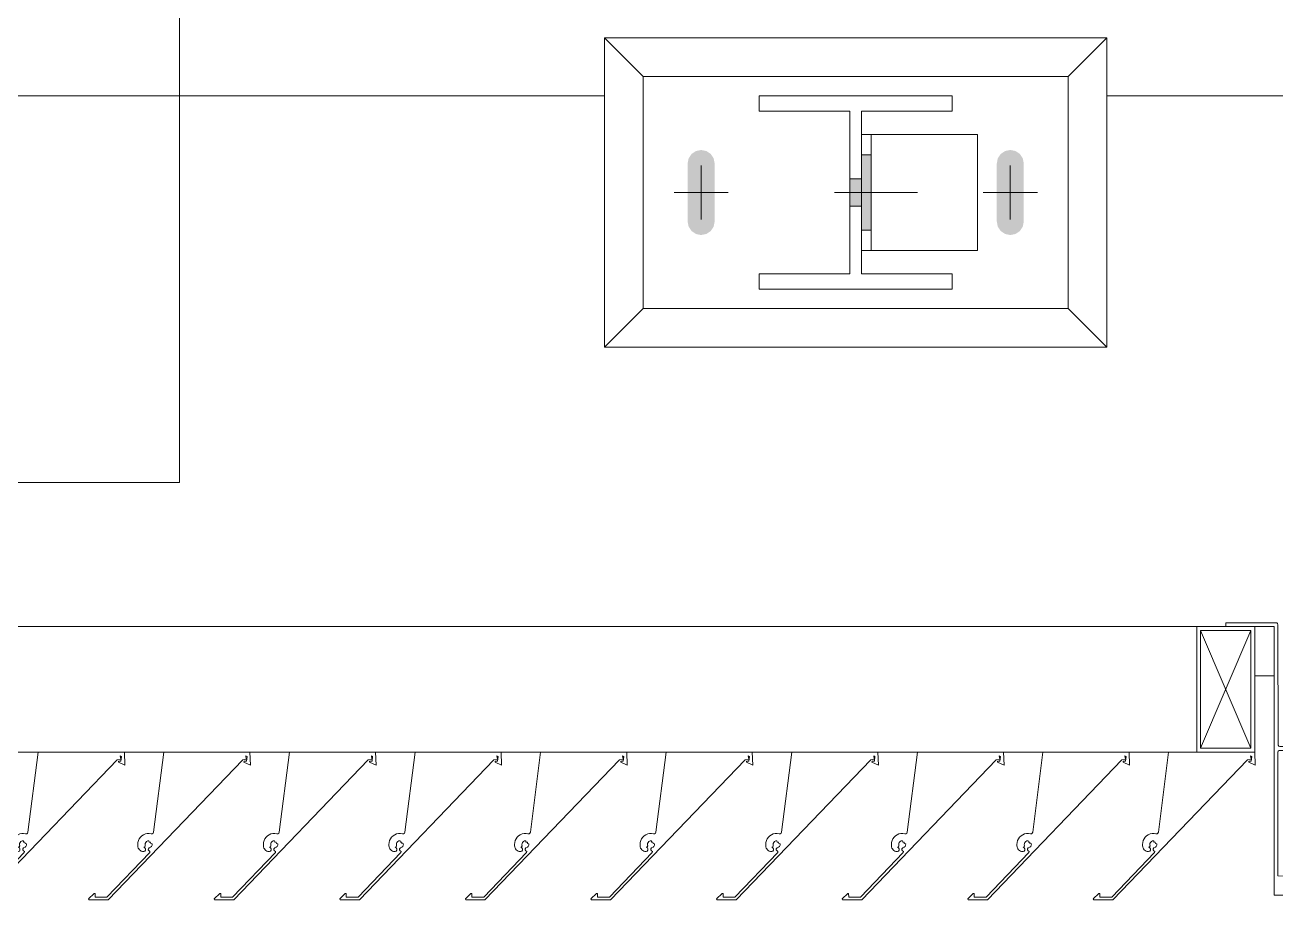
# Model space of a CAD drawing. Header units: millimetres. Extents: x -220592 to 404889, y -217665 to 38245.
# Drawn here: x 7569.94 to 7576.42, y -48110.8 to -48106.28 of the extents above; entities that cross this region are included whole.
import ezdxf

# ---------------------------------------------------------------- set-up
doc = ezdxf.new("R2010")
doc.units = ezdxf.units.MM
doc.linetypes.add('XKITLINE00', pattern=[0])
doc.layers.add('000 - 0_HIDE_OBJ_FRAMING_DEF_SUB_1', color=7, linetype='Continuous')
doc.layers.add('Part', color=7, linetype='Continuous', lineweight=0)

# ---------------------------------------------------------------- blocks, each defined once
blk = doc.blocks.new('*A13471')
at = {"layer": '000 - 0_HIDE_OBJ_FRAMING_DEF_SUB_1', "color": 7, "linetype": 'XKITLINE00', "lineweight": 0}
blk.add_line((-166.903352, 103.570892), (-166.903352, 122.690788), dxfattribs=at)
blk = doc.blocks.new('*A13473')
at = {"layer": '000 - 0_HIDE_OBJ_FRAMING_DEF_SUB_1', "color": 7, "linetype": 'XKITLINE00', "lineweight": 0}
blk.add_line((-166.903362, 103.570891), (-166.90336, 122.690788), dxfattribs=at)
blk = doc.blocks.new('*A13531')
at = {"layer": '000 - 0_HIDE_OBJ_FRAMING_DEF_SUB_1', "color": 7, "linetype": 'XKITLINE00', "lineweight": 0}
for p, q in [((-166.903349, 103.570891), (-164.703449, 103.570891)), ((-162.103449, 103.570891), (-142.373449, 103.570891)), ((-161.338519, 100.570891), (-161.238579, 100.570891))]:
    blk.add_line(p, q, dxfattribs=at)
blk = doc.blocks.new('*A13553')
at = {"layer": 'Part', "color": 7, "linetype": 'XKITLINE00', "lineweight": 0}
for p, q in [((-165.034201, 100.175799), (-165.087231, 99.761793)), ((-164.588531, 100.175791), (-165.034201, 100.175799)), ((-164.607322, 100.138896), (-164.610226, 100.155912)), ((-164.610226, 100.155912), (-164.603653, 100.153876)), ((-164.585909, 100.108106), (-164.588531, 100.175791)), ((-165.322111, 99.410877), (-164.625865, 100.135999)), ((-164.625865, 100.135999), (-164.607322, 100.138896)), ((-164.618984, 100.128764), (-164.619396, 100.123641)), ((-164.619396, 100.123641), (-164.585909, 100.108106)), ((-164.606793, 100.128893), (-164.618984, 100.128764)), ((-164.606793, 100.128893), (-164.603653, 100.153876)), ((-165.168205, 99.708016), (-165.16899, 99.697803)), ((-165.165582, 99.717917), (-165.168205, 99.708016)), ((-165.161209, 99.727179), (-165.165582, 99.717917)), ((-165.155231, 99.735496), (-165.161209, 99.727179)), ((-165.147844, 99.742592), (-165.155231, 99.735496)), ((-165.139294, 99.748232), (-165.147844, 99.742592)), ((-165.129864, 99.75223), (-165.139294, 99.748232)), ((-165.130851, 99.696314), (-165.130507, 99.702814)), ((-165.130507, 99.702814), (-165.127909, 99.708782)), ((-165.119865, 99.754453), (-165.129864, 99.75223)), ((-165.127909, 99.708782), (-165.123387, 99.713464)), ((-165.123387, 99.713464), (-165.117513, 99.716266)), ((-165.109629, 99.754828), (-165.119865, 99.754453)), ((-165.117513, 99.716266), (-165.111029, 99.716835)), ((-165.111029, 99.716835), (-165.109923, 99.709129)), ((-165.109923, 99.709129), (-165.102863, 99.710299)), ((-165.099495, 99.753342), (-165.109629, 99.754828)), ((-165.102863, 99.710299), (-165.101919, 99.703134)), ((-165.101919, 99.703134), (-165.094528, 99.700812)), ((-165.093972, 99.753581), (-165.099495, 99.753342)), ((-165.089421, 99.756718), (-165.093972, 99.753581)), ((-165.087231, 99.761793), (-165.089421, 99.756718)), ((-165.107075, 99.656928), (-165.328477, 99.425912)), ((-165.16899, 99.697803), (-165.168892, 99.691004)), ((-165.168892, 99.691004), (-165.168256, 99.685276)), ((-165.168256, 99.685276), (-165.166537, 99.679775)), ((-165.166537, 99.679775), (-165.163797, 99.674705)), ((-165.163797, 99.674705), (-165.160139, 99.670251)), ((-165.160139, 99.670251), (-165.155696, 99.66658)), ((-165.155696, 99.66658), (-165.150633, 99.663826)), ((-165.150633, 99.663826), (-165.145137, 99.662091)), ((-165.145137, 99.662091), (-165.137367, 99.661595)), ((-165.137367, 99.661595), (-165.131893, 99.664235)), ((-165.137334, 99.683555), (-165.132353, 99.685585)), ((-165.131862, 99.680613), (-165.137334, 99.683555)), ((-165.132353, 99.685585), (-165.129946, 99.690396)), ((-165.131893, 99.664235), (-165.128656, 99.669379)), ((-165.128644, 99.675456), (-165.131862, 99.680613)), ((-165.129946, 99.690396), (-165.130851, 99.696314)), ((-165.128656, 99.669379), (-165.128644, 99.675456)), ((-165.114258, 99.6761), (-165.114464, 99.670206)), ((-165.114464, 99.670206), (-165.11061, 99.665742)), ((-165.110101, 99.680283), (-165.114258, 99.6761)), ((-165.11061, 99.665742), (-165.105983, 99.662087)), ((-165.102527, 99.683397), (-165.110101, 99.680283)), ((-165.105983, 99.662087), (-165.107075, 99.656928)), ((-165.097741, 99.688064), (-165.102527, 99.683397)), ((-165.094951, 99.69414), (-165.097741, 99.688064)), ((-165.094528, 99.700812), (-165.094951, 99.69414)), ((-165.394842, 99.44476), (-165.42373, 99.416111)), ((-165.389921, 99.443675), (-165.394842, 99.44476)), ((-165.389824, 99.426255), (-165.389921, 99.443675)), ((-165.42373, 99.416111), (-165.421262, 99.41143)), ((-165.421262, 99.41143), (-165.322111, 99.410877)), ((-165.328477, 99.425912), (-165.389824, 99.426255))]:
    blk.add_line(p, q, dxfattribs=at)
blk = doc.blocks.new('*A13554')
at = {"layer": 'Part', "color": 7, "linetype": 'XKITLINE00', "lineweight": 0}
for p, q in [((-164.384201, 100.175799), (-164.437231, 99.761793)), ((-163.938531, 100.175791), (-164.384201, 100.175799)), ((-163.957322, 100.138896), (-163.960226, 100.155912)), ((-163.960226, 100.155912), (-163.953653, 100.153876)), ((-163.935909, 100.108106), (-163.938531, 100.175791)), ((-164.672111, 99.410877), (-163.975865, 100.135999)), ((-163.975865, 100.135999), (-163.957322, 100.138896)), ((-163.968984, 100.128764), (-163.969396, 100.123641)), ((-163.969396, 100.123641), (-163.935909, 100.108106)), ((-163.956793, 100.128893), (-163.968984, 100.128764)), ((-163.956793, 100.128893), (-163.953653, 100.153876)), ((-164.518205, 99.708016), (-164.51899, 99.697803)), ((-164.515582, 99.717917), (-164.518205, 99.708016)), ((-164.511209, 99.727179), (-164.515582, 99.717917)), ((-164.505231, 99.735496), (-164.511209, 99.727179)), ((-164.497844, 99.742592), (-164.505231, 99.735496)), ((-164.489294, 99.748232), (-164.497844, 99.742592)), ((-164.479864, 99.75223), (-164.489294, 99.748232)), ((-164.480851, 99.696314), (-164.480507, 99.702814)), ((-164.480507, 99.702814), (-164.477909, 99.708782)), ((-164.469865, 99.754453), (-164.479864, 99.75223)), ((-164.477909, 99.708782), (-164.473387, 99.713464)), ((-164.473387, 99.713464), (-164.467513, 99.716266)), ((-164.459629, 99.754828), (-164.469865, 99.754453)), ((-164.467513, 99.716266), (-164.461029, 99.716835)), ((-164.461029, 99.716835), (-164.459923, 99.709129)), ((-164.459923, 99.709129), (-164.452863, 99.710299)), ((-164.449495, 99.753342), (-164.459629, 99.754828)), ((-164.452863, 99.710299), (-164.451919, 99.703134)), ((-164.451919, 99.703134), (-164.444528, 99.700812)), ((-164.443972, 99.753581), (-164.449495, 99.753342)), ((-164.439421, 99.756718), (-164.443972, 99.753581)), ((-164.437231, 99.761793), (-164.439421, 99.756718)), ((-164.457075, 99.656928), (-164.678477, 99.425912)), ((-164.51899, 99.697803), (-164.518892, 99.691004)), ((-164.518892, 99.691004), (-164.518256, 99.685276)), ((-164.518256, 99.685276), (-164.516537, 99.679775)), ((-164.516537, 99.679775), (-164.513797, 99.674705)), ((-164.513797, 99.674705), (-164.510139, 99.670251)), ((-164.510139, 99.670251), (-164.505696, 99.66658)), ((-164.505696, 99.66658), (-164.500633, 99.663826)), ((-164.500633, 99.663826), (-164.495137, 99.662091)), ((-164.495137, 99.662091), (-164.487367, 99.661595)), ((-164.487367, 99.661595), (-164.481893, 99.664235)), ((-164.487334, 99.683555), (-164.482353, 99.685585)), ((-164.481862, 99.680613), (-164.487334, 99.683555)), ((-164.482353, 99.685585), (-164.479946, 99.690396)), ((-164.481893, 99.664235), (-164.478656, 99.669379)), ((-164.478644, 99.675456), (-164.481862, 99.680613)), ((-164.479946, 99.690396), (-164.480851, 99.696314)), ((-164.478656, 99.669379), (-164.478644, 99.675456)), ((-164.464258, 99.6761), (-164.464464, 99.670206)), ((-164.464464, 99.670206), (-164.46061, 99.665742)), ((-164.460101, 99.680283), (-164.464258, 99.6761)), ((-164.46061, 99.665742), (-164.455983, 99.662087)), ((-164.452527, 99.683397), (-164.460101, 99.680283)), ((-164.455983, 99.662087), (-164.457075, 99.656928)), ((-164.447741, 99.688064), (-164.452527, 99.683397)), ((-164.444951, 99.69414), (-164.447741, 99.688064)), ((-164.444528, 99.700812), (-164.444951, 99.69414)), ((-164.744842, 99.44476), (-164.77373, 99.416111)), ((-164.739921, 99.443675), (-164.744842, 99.44476)), ((-164.739824, 99.426255), (-164.739921, 99.443675)), ((-164.77373, 99.416111), (-164.771262, 99.41143)), ((-164.771262, 99.41143), (-164.672111, 99.410877)), ((-164.678477, 99.425912), (-164.739824, 99.426255))]:
    blk.add_line(p, q, dxfattribs=at)
blk = doc.blocks.new('*A13555')
at = {"layer": 'Part', "color": 7, "linetype": 'XKITLINE00', "lineweight": 0}
for p, q in [((-163.734201, 100.175799), (-163.787231, 99.761793)), ((-163.288531, 100.175791), (-163.734201, 100.175799)), ((-163.307322, 100.138896), (-163.310226, 100.155912)), ((-163.310226, 100.155912), (-163.303653, 100.153876)), ((-163.285909, 100.108106), (-163.288531, 100.175791)), ((-164.022111, 99.410877), (-163.325865, 100.135999)), ((-163.325865, 100.135999), (-163.307322, 100.138896)), ((-163.318984, 100.128764), (-163.319396, 100.123641)), ((-163.319396, 100.123641), (-163.285909, 100.108106)), ((-163.306793, 100.128893), (-163.318984, 100.128764)), ((-163.306793, 100.128893), (-163.303653, 100.153876)), ((-163.868205, 99.708016), (-163.86899, 99.697803)), ((-163.865582, 99.717917), (-163.868205, 99.708016)), ((-163.861209, 99.727179), (-163.865582, 99.717917)), ((-163.855231, 99.735496), (-163.861209, 99.727179)), ((-163.847844, 99.742592), (-163.855231, 99.735496)), ((-163.839294, 99.748232), (-163.847844, 99.742592)), ((-163.829864, 99.75223), (-163.839294, 99.748232)), ((-163.830851, 99.696314), (-163.830507, 99.702814)), ((-163.830507, 99.702814), (-163.827909, 99.708782)), ((-163.819865, 99.754453), (-163.829864, 99.75223)), ((-163.827909, 99.708782), (-163.823387, 99.713464)), ((-163.823387, 99.713464), (-163.817513, 99.716266)), ((-163.809629, 99.754828), (-163.819865, 99.754453)), ((-163.817513, 99.716266), (-163.811029, 99.716835)), ((-163.811029, 99.716835), (-163.809923, 99.709129)), ((-163.809923, 99.709129), (-163.802863, 99.710299)), ((-163.799495, 99.753342), (-163.809629, 99.754828)), ((-163.802863, 99.710299), (-163.801919, 99.703134)), ((-163.801919, 99.703134), (-163.794528, 99.700812)), ((-163.793972, 99.753581), (-163.799495, 99.753342)), ((-163.789421, 99.756718), (-163.793972, 99.753581)), ((-163.787231, 99.761793), (-163.789421, 99.756718)), ((-163.807075, 99.656928), (-164.028477, 99.425912)), ((-163.86899, 99.697803), (-163.868892, 99.691004)), ((-163.868892, 99.691004), (-163.868256, 99.685276)), ((-163.868256, 99.685276), (-163.866537, 99.679775)), ((-163.866537, 99.679775), (-163.863797, 99.674705)), ((-163.863797, 99.674705), (-163.860139, 99.670251)), ((-163.860139, 99.670251), (-163.855696, 99.66658)), ((-163.855696, 99.66658), (-163.850633, 99.663826)), ((-163.850633, 99.663826), (-163.845137, 99.662091)), ((-163.845137, 99.662091), (-163.837367, 99.661595)), ((-163.837367, 99.661595), (-163.831893, 99.664235)), ((-163.837334, 99.683555), (-163.832353, 99.685585)), ((-163.831862, 99.680613), (-163.837334, 99.683555)), ((-163.832353, 99.685585), (-163.829946, 99.690396)), ((-163.831893, 99.664235), (-163.828656, 99.669379)), ((-163.828644, 99.675456), (-163.831862, 99.680613)), ((-163.829946, 99.690396), (-163.830851, 99.696314)), ((-163.828656, 99.669379), (-163.828644, 99.675456)), ((-163.814258, 99.6761), (-163.814464, 99.670206)), ((-163.814464, 99.670206), (-163.81061, 99.665742)), ((-163.810101, 99.680283), (-163.814258, 99.6761)), ((-163.81061, 99.665742), (-163.805983, 99.662087)), ((-163.802527, 99.683397), (-163.810101, 99.680283)), ((-163.805983, 99.662087), (-163.807075, 99.656928)), ((-163.797741, 99.688064), (-163.802527, 99.683397)), ((-163.794951, 99.69414), (-163.797741, 99.688064)), ((-163.794528, 99.700812), (-163.794951, 99.69414)), ((-164.094842, 99.44476), (-164.12373, 99.416111)), ((-164.089921, 99.443675), (-164.094842, 99.44476)), ((-164.089824, 99.426255), (-164.089921, 99.443675)), ((-164.12373, 99.416111), (-164.121262, 99.41143)), ((-164.121262, 99.41143), (-164.022111, 99.410877)), ((-164.028477, 99.425912), (-164.089824, 99.426255))]:
    blk.add_line(p, q, dxfattribs=at)
blk = doc.blocks.new('*A13556')
at = {"layer": 'Part', "color": 7, "linetype": 'XKITLINE00', "lineweight": 0}
for p, q in [((-163.084201, 100.175799), (-163.137231, 99.761793)), ((-162.638531, 100.175791), (-163.084201, 100.175799)), ((-162.657322, 100.138896), (-162.660226, 100.155912)), ((-162.660226, 100.155912), (-162.653653, 100.153876)), ((-162.635909, 100.108106), (-162.638531, 100.175791)), ((-163.372111, 99.410877), (-162.675865, 100.135999)), ((-162.675865, 100.135999), (-162.657322, 100.138896)), ((-162.668984, 100.128764), (-162.669396, 100.123641)), ((-162.669396, 100.123641), (-162.635909, 100.108106)), ((-162.656793, 100.128893), (-162.668984, 100.128764)), ((-162.656793, 100.128893), (-162.653653, 100.153876)), ((-163.218205, 99.708016), (-163.21899, 99.697803)), ((-163.215582, 99.717917), (-163.218205, 99.708016)), ((-163.211209, 99.727179), (-163.215582, 99.717917)), ((-163.205231, 99.735496), (-163.211209, 99.727179)), ((-163.197844, 99.742592), (-163.205231, 99.735496)), ((-163.189294, 99.748232), (-163.197844, 99.742592)), ((-163.179864, 99.75223), (-163.189294, 99.748232)), ((-163.180851, 99.696314), (-163.180507, 99.702814)), ((-163.180507, 99.702814), (-163.177909, 99.708782)), ((-163.169865, 99.754453), (-163.179864, 99.75223)), ((-163.177909, 99.708782), (-163.173387, 99.713464)), ((-163.173387, 99.713464), (-163.167513, 99.716266)), ((-163.159629, 99.754828), (-163.169865, 99.754453)), ((-163.167513, 99.716266), (-163.161029, 99.716835)), ((-163.161029, 99.716835), (-163.159923, 99.709129)), ((-163.159923, 99.709129), (-163.152863, 99.710299)), ((-163.149495, 99.753342), (-163.159629, 99.754828)), ((-163.152863, 99.710299), (-163.151919, 99.703134)), ((-163.151919, 99.703134), (-163.144528, 99.700812)), ((-163.143972, 99.753581), (-163.149495, 99.753342)), ((-163.139421, 99.756718), (-163.143972, 99.753581)), ((-163.137231, 99.761793), (-163.139421, 99.756718)), ((-163.157075, 99.656928), (-163.378477, 99.425912)), ((-163.21899, 99.697803), (-163.218892, 99.691004)), ((-163.218892, 99.691004), (-163.218256, 99.685276)), ((-163.218256, 99.685276), (-163.216537, 99.679775)), ((-163.216537, 99.679775), (-163.213797, 99.674705)), ((-163.213797, 99.674705), (-163.210139, 99.670251)), ((-163.210139, 99.670251), (-163.205696, 99.66658)), ((-163.205696, 99.66658), (-163.200633, 99.663826)), ((-163.200633, 99.663826), (-163.195137, 99.662091)), ((-163.195137, 99.662091), (-163.187367, 99.661595)), ((-163.187367, 99.661595), (-163.181893, 99.664235)), ((-163.187334, 99.683555), (-163.182353, 99.685585)), ((-163.181862, 99.680613), (-163.187334, 99.683555)), ((-163.182353, 99.685585), (-163.179946, 99.690396)), ((-163.181893, 99.664235), (-163.178656, 99.669379)), ((-163.178644, 99.675456), (-163.181862, 99.680613)), ((-163.179946, 99.690396), (-163.180851, 99.696314)), ((-163.178656, 99.669379), (-163.178644, 99.675456)), ((-163.164258, 99.6761), (-163.164464, 99.670206)), ((-163.164464, 99.670206), (-163.16061, 99.665742)), ((-163.160101, 99.680283), (-163.164258, 99.6761)), ((-163.16061, 99.665742), (-163.155983, 99.662087)), ((-163.152527, 99.683397), (-163.160101, 99.680283)), ((-163.155983, 99.662087), (-163.157075, 99.656928)), ((-163.147741, 99.688064), (-163.152527, 99.683397)), ((-163.144951, 99.69414), (-163.147741, 99.688064)), ((-163.144528, 99.700812), (-163.144951, 99.69414)), ((-163.444842, 99.44476), (-163.47373, 99.416111)), ((-163.439921, 99.443675), (-163.444842, 99.44476)), ((-163.439824, 99.426255), (-163.439921, 99.443675)), ((-163.47373, 99.416111), (-163.471262, 99.41143)), ((-163.471262, 99.41143), (-163.372111, 99.410877)), ((-163.378477, 99.425912), (-163.439824, 99.426255))]:
    blk.add_line(p, q, dxfattribs=at)
blk = doc.blocks.new('*A13557')
at = {"layer": 'Part', "color": 7, "linetype": 'XKITLINE00', "lineweight": 0}
for p, q in [((-162.434201, 100.175799), (-162.487231, 99.761793)), ((-161.988531, 100.175791), (-162.434201, 100.175799)), ((-162.007322, 100.138896), (-162.010226, 100.155912)), ((-162.010226, 100.155912), (-162.003653, 100.153876)), ((-161.985909, 100.108106), (-161.988531, 100.175791)), ((-162.722111, 99.410877), (-162.025865, 100.135999)), ((-162.025865, 100.135999), (-162.007322, 100.138896)), ((-162.018984, 100.128764), (-162.019396, 100.123641)), ((-162.019396, 100.123641), (-161.985909, 100.108106)), ((-162.006793, 100.128893), (-162.018984, 100.128764)), ((-162.006793, 100.128893), (-162.003653, 100.153876)), ((-162.568205, 99.708016), (-162.56899, 99.697803)), ((-162.565582, 99.717917), (-162.568205, 99.708016)), ((-162.561209, 99.727179), (-162.565582, 99.717917)), ((-162.555231, 99.735496), (-162.561209, 99.727179)), ((-162.547844, 99.742592), (-162.555231, 99.735496)), ((-162.539294, 99.748232), (-162.547844, 99.742592)), ((-162.529864, 99.75223), (-162.539294, 99.748232)), ((-162.530851, 99.696314), (-162.530507, 99.702814)), ((-162.530507, 99.702814), (-162.527909, 99.708782)), ((-162.519865, 99.754453), (-162.529864, 99.75223)), ((-162.527909, 99.708782), (-162.523387, 99.713464)), ((-162.523387, 99.713464), (-162.517513, 99.716266)), ((-162.509629, 99.754828), (-162.519865, 99.754453)), ((-162.517513, 99.716266), (-162.511029, 99.716835)), ((-162.511029, 99.716835), (-162.509923, 99.709129)), ((-162.509923, 99.709129), (-162.502863, 99.710299)), ((-162.499495, 99.753342), (-162.509629, 99.754828)), ((-162.502863, 99.710299), (-162.501919, 99.703134)), ((-162.501919, 99.703134), (-162.494528, 99.700812)), ((-162.493972, 99.753581), (-162.499495, 99.753342)), ((-162.489421, 99.756718), (-162.493972, 99.753581)), ((-162.487231, 99.761793), (-162.489421, 99.756718)), ((-162.507075, 99.656928), (-162.728477, 99.425912)), ((-162.56899, 99.697803), (-162.568892, 99.691004)), ((-162.568892, 99.691004), (-162.568256, 99.685276)), ((-162.568256, 99.685276), (-162.566537, 99.679775)), ((-162.566537, 99.679775), (-162.563797, 99.674705)), ((-162.563797, 99.674705), (-162.560139, 99.670251)), ((-162.560139, 99.670251), (-162.555696, 99.66658)), ((-162.555696, 99.66658), (-162.550633, 99.663826)), ((-162.550633, 99.663826), (-162.545137, 99.662091)), ((-162.545137, 99.662091), (-162.537367, 99.661595)), ((-162.537367, 99.661595), (-162.531893, 99.664235)), ((-162.537334, 99.683555), (-162.532353, 99.685585)), ((-162.531862, 99.680613), (-162.537334, 99.683555)), ((-162.532353, 99.685585), (-162.529946, 99.690396)), ((-162.531893, 99.664235), (-162.528656, 99.669379)), ((-162.528644, 99.675456), (-162.531862, 99.680613)), ((-162.529946, 99.690396), (-162.530851, 99.696314)), ((-162.528656, 99.669379), (-162.528644, 99.675456)), ((-162.514258, 99.6761), (-162.514464, 99.670206)), ((-162.514464, 99.670206), (-162.51061, 99.665742)), ((-162.510101, 99.680283), (-162.514258, 99.6761)), ((-162.51061, 99.665742), (-162.505983, 99.662087)), ((-162.502527, 99.683397), (-162.510101, 99.680283)), ((-162.505983, 99.662087), (-162.507075, 99.656928)), ((-162.497741, 99.688064), (-162.502527, 99.683397)), ((-162.494951, 99.69414), (-162.497741, 99.688064)), ((-162.494528, 99.700812), (-162.494951, 99.69414)), ((-162.794842, 99.44476), (-162.82373, 99.416111)), ((-162.789921, 99.443675), (-162.794842, 99.44476)), ((-162.789824, 99.426255), (-162.789921, 99.443675)), ((-162.82373, 99.416111), (-162.821262, 99.41143)), ((-162.821262, 99.41143), (-162.722111, 99.410877)), ((-162.728477, 99.425912), (-162.789824, 99.426255))]:
    blk.add_line(p, q, dxfattribs=at)
blk = doc.blocks.new('*A13558')
at = {"layer": 'Part', "color": 7, "linetype": 'XKITLINE00', "lineweight": 0}
for p, q in [((-161.784201, 100.175799), (-161.837231, 99.761793)), ((-161.338531, 100.175791), (-161.784201, 100.175799)), ((-161.357322, 100.138896), (-161.360226, 100.155912)), ((-161.360226, 100.155912), (-161.353653, 100.153876)), ((-161.335909, 100.108106), (-161.338531, 100.175791)), ((-162.072111, 99.410877), (-161.375865, 100.135999)), ((-161.375865, 100.135999), (-161.357322, 100.138896)), ((-161.368984, 100.128764), (-161.369396, 100.123641)), ((-161.369396, 100.123641), (-161.335909, 100.108106)), ((-161.356793, 100.128893), (-161.368984, 100.128764)), ((-161.356793, 100.128893), (-161.353653, 100.153876)), ((-161.918205, 99.708016), (-161.91899, 99.697803)), ((-161.915582, 99.717917), (-161.918205, 99.708016)), ((-161.911209, 99.727179), (-161.915582, 99.717917)), ((-161.905231, 99.735496), (-161.911209, 99.727179)), ((-161.897844, 99.742592), (-161.905231, 99.735496)), ((-161.889294, 99.748232), (-161.897844, 99.742592)), ((-161.879864, 99.75223), (-161.889294, 99.748232)), ((-161.880851, 99.696314), (-161.880507, 99.702814)), ((-161.880507, 99.702814), (-161.877909, 99.708782)), ((-161.869865, 99.754453), (-161.879864, 99.75223)), ((-161.877909, 99.708782), (-161.873387, 99.713464)), ((-161.873387, 99.713464), (-161.867513, 99.716266)), ((-161.859629, 99.754828), (-161.869865, 99.754453)), ((-161.867513, 99.716266), (-161.861029, 99.716835)), ((-161.861029, 99.716835), (-161.859923, 99.709129)), ((-161.859923, 99.709129), (-161.852863, 99.710299)), ((-161.849495, 99.753342), (-161.859629, 99.754828)), ((-161.852863, 99.710299), (-161.851919, 99.703134)), ((-161.851919, 99.703134), (-161.844528, 99.700812)), ((-161.843972, 99.753581), (-161.849495, 99.753342)), ((-161.839421, 99.756718), (-161.843972, 99.753581)), ((-161.837231, 99.761793), (-161.839421, 99.756718)), ((-161.857075, 99.656928), (-162.078477, 99.425912)), ((-161.91899, 99.697803), (-161.918892, 99.691004)), ((-161.918892, 99.691004), (-161.918256, 99.685276)), ((-161.918256, 99.685276), (-161.916537, 99.679775)), ((-161.916537, 99.679775), (-161.913797, 99.674705)), ((-161.913797, 99.674705), (-161.910139, 99.670251)), ((-161.910139, 99.670251), (-161.905696, 99.66658)), ((-161.905696, 99.66658), (-161.900633, 99.663826)), ((-161.900633, 99.663826), (-161.895137, 99.662091)), ((-161.895137, 99.662091), (-161.887367, 99.661595)), ((-161.887367, 99.661595), (-161.881893, 99.664235)), ((-161.887334, 99.683555), (-161.882353, 99.685585)), ((-161.881862, 99.680613), (-161.887334, 99.683555)), ((-161.882353, 99.685585), (-161.879946, 99.690396)), ((-161.881893, 99.664235), (-161.878656, 99.669379)), ((-161.878644, 99.675456), (-161.881862, 99.680613)), ((-161.879946, 99.690396), (-161.880851, 99.696314)), ((-161.878656, 99.669379), (-161.878644, 99.675456)), ((-161.864258, 99.6761), (-161.864464, 99.670206)), ((-161.864464, 99.670206), (-161.86061, 99.665742)), ((-161.860101, 99.680283), (-161.864258, 99.6761)), ((-161.86061, 99.665742), (-161.855983, 99.662087)), ((-161.852527, 99.683397), (-161.860101, 99.680283)), ((-161.855983, 99.662087), (-161.857075, 99.656928)), ((-161.847741, 99.688064), (-161.852527, 99.683397)), ((-161.844951, 99.69414), (-161.847741, 99.688064)), ((-161.844528, 99.700812), (-161.844951, 99.69414)), ((-162.144842, 99.44476), (-162.17373, 99.416111)), ((-162.139921, 99.443675), (-162.144842, 99.44476)), ((-162.139824, 99.426255), (-162.139921, 99.443675)), ((-162.17373, 99.416111), (-162.171262, 99.41143)), ((-162.171262, 99.41143), (-162.072111, 99.410877)), ((-162.078477, 99.425912), (-162.139824, 99.426255))]:
    blk.add_line(p, q, dxfattribs=at)
blk = doc.blocks.new('*A13559')
at = {"layer": 'Part', "color": 7, "linetype": 'XKITLINE00', "lineweight": 0}
for p, q in [((-161.2248, 100.84434), (-161.488627, 100.845055)), ((-161.488627, 100.845055), (-161.488624, 100.825055)), ((-161.488624, 100.825055), (-161.238624, 100.825099)), ((-161.238624, 100.825099), (-161.238381, 99.435099)), ((-161.220312, 100.840658), (-161.2248, 100.84434)), ((-161.218625, 100.835102), (-161.220312, 100.840658)), ((-161.217755, 100.211276), (-161.218625, 100.835102)), ((-160.257865, 100.839097), (-160.258517, 100.21527)), ((-160.254183, 100.843585), (-160.257865, 100.839097)), ((-160.248627, 100.845272), (-160.254183, 100.843585)), ((-159.988627, 100.845317), (-160.248627, 100.845272)), ((-160.238624, 100.825273), (-159.988624, 100.825317)), ((-160.238381, 99.435273), (-160.238624, 100.825273)), ((-159.988624, 100.825317), (-159.988627, 100.845317)), ((-161.21851, 100.175102), (-161.216826, 100.180658)), ((-161.218399, 99.535102), (-161.21851, 100.175102)), ((-161.214072, 100.206788), (-161.217755, 100.211276)), ((-161.216826, 100.180658), (-161.212339, 100.184342)), ((-161.208516, 100.205104), (-161.214072, 100.206788)), ((-161.212339, 100.184342), (-160.268512, 100.185268)), ((-161.208516, 100.205104), (-160.268516, 100.205268)), ((-160.264689, 100.20603), (-160.268516, 100.205268)), ((-160.268512, 100.185268), (-160.262956, 100.183584)), ((-160.260202, 100.209714), (-160.264689, 100.20603)), ((-160.262956, 100.183584), (-160.259272, 100.179097)), ((-160.258517, 100.21527), (-160.260202, 100.209714)), ((-160.259272, 100.179097), (-160.258399, 99.53527)), ((-161.144572, 99.534354), (-161.218399, 99.535102)), ((-161.140083, 99.530672), (-161.144572, 99.534354)), ((-161.138397, 99.525116), (-161.140083, 99.530672)), ((-161.139143, 99.441289), (-161.138397, 99.525116)), ((-160.337636, 99.529083), (-160.338383, 99.445256)), ((-160.333954, 99.533571), (-160.337636, 99.529083)), ((-160.328399, 99.535258), (-160.333954, 99.533571)), ((-160.258399, 99.53527), (-160.328399, 99.535258)), ((-160.338383, 99.445256), (-160.336697, 99.439701)), ((-161.238381, 99.435099), (-161.148381, 99.435115)), ((-161.148381, 99.435115), (-161.142826, 99.436801)), ((-161.142826, 99.436801), (-161.139143, 99.441289)), ((-160.336697, 99.439701), (-160.332208, 99.436018)), ((-160.332208, 99.436018), (-160.238381, 99.435273))]:
    blk.add_line(p, q, dxfattribs=at)
blk = doc.blocks.new('*A13563')
at = {"layer": 'Part', "color": 7, "linetype": 'XKITLINE00', "lineweight": 0}
for p, q in [((-165.684201, 100.175799), (-165.737231, 99.761793)), ((-165.238531, 100.175791), (-165.684201, 100.175799)), ((-165.257322, 100.138896), (-165.260226, 100.155912)), ((-165.260226, 100.155912), (-165.253653, 100.153876)), ((-165.235909, 100.108106), (-165.238531, 100.175791)), ((-165.972111, 99.410877), (-165.275865, 100.135999)), ((-165.275865, 100.135999), (-165.257322, 100.138896)), ((-165.268984, 100.128764), (-165.269396, 100.123641)), ((-165.269396, 100.123641), (-165.235909, 100.108106)), ((-165.256793, 100.128893), (-165.268984, 100.128764)), ((-165.256793, 100.128893), (-165.253653, 100.153876)), ((-165.818205, 99.708016), (-165.81899, 99.697803)), ((-165.815582, 99.717917), (-165.818205, 99.708016)), ((-165.811209, 99.727179), (-165.815582, 99.717917)), ((-165.805231, 99.735496), (-165.811209, 99.727179)), ((-165.797844, 99.742592), (-165.805231, 99.735496)), ((-165.789294, 99.748232), (-165.797844, 99.742592)), ((-165.779864, 99.75223), (-165.789294, 99.748232)), ((-165.780851, 99.696314), (-165.780507, 99.702814)), ((-165.780507, 99.702814), (-165.777909, 99.708782)), ((-165.769865, 99.754453), (-165.779864, 99.75223)), ((-165.777909, 99.708782), (-165.773387, 99.713464)), ((-165.773387, 99.713464), (-165.767513, 99.716266)), ((-165.759629, 99.754828), (-165.769865, 99.754453)), ((-165.767513, 99.716266), (-165.761029, 99.716835)), ((-165.761029, 99.716835), (-165.759923, 99.709129)), ((-165.759923, 99.709129), (-165.752863, 99.710299)), ((-165.749495, 99.753342), (-165.759629, 99.754828)), ((-165.752863, 99.710299), (-165.751919, 99.703134)), ((-165.751919, 99.703134), (-165.744528, 99.700812)), ((-165.743972, 99.753581), (-165.749495, 99.753342)), ((-165.739421, 99.756718), (-165.743972, 99.753581)), ((-165.737231, 99.761793), (-165.739421, 99.756718)), ((-165.757075, 99.656928), (-165.978477, 99.425912)), ((-165.81899, 99.697803), (-165.818892, 99.691004)), ((-165.818892, 99.691004), (-165.818256, 99.685276)), ((-165.818256, 99.685276), (-165.816537, 99.679775)), ((-165.816537, 99.679775), (-165.813797, 99.674705)), ((-165.813797, 99.674705), (-165.810139, 99.670251)), ((-165.810139, 99.670251), (-165.805696, 99.66658)), ((-165.805696, 99.66658), (-165.800633, 99.663826)), ((-165.800633, 99.663826), (-165.795137, 99.662091)), ((-165.795137, 99.662091), (-165.787367, 99.661595)), ((-165.787367, 99.661595), (-165.781893, 99.664235)), ((-165.787334, 99.683555), (-165.782353, 99.685585)), ((-165.781862, 99.680613), (-165.787334, 99.683555)), ((-165.782353, 99.685585), (-165.779946, 99.690396)), ((-165.781893, 99.664235), (-165.778656, 99.669379)), ((-165.778644, 99.675456), (-165.781862, 99.680613)), ((-165.779946, 99.690396), (-165.780851, 99.696314)), ((-165.778656, 99.669379), (-165.778644, 99.675456)), ((-165.764258, 99.6761), (-165.764464, 99.670206)), ((-165.764464, 99.670206), (-165.76061, 99.665742)), ((-165.760101, 99.680283), (-165.764258, 99.6761)), ((-165.76061, 99.665742), (-165.755983, 99.662087)), ((-165.752527, 99.683397), (-165.760101, 99.680283)), ((-165.755983, 99.662087), (-165.757075, 99.656928)), ((-165.747741, 99.688064), (-165.752527, 99.683397)), ((-165.744951, 99.69414), (-165.747741, 99.688064)), ((-165.744528, 99.700812), (-165.744951, 99.69414)), ((-166.044842, 99.44476), (-166.07373, 99.416111)), ((-166.039921, 99.443675), (-166.044842, 99.44476)), ((-166.039824, 99.426255), (-166.039921, 99.443675)), ((-166.07373, 99.416111), (-166.071262, 99.41143)), ((-166.071262, 99.41143), (-165.972111, 99.410877)), ((-165.978477, 99.425912), (-166.039824, 99.426255))]:
    blk.add_line(p, q, dxfattribs=at)
blk = doc.blocks.new('*A13564')
at = {"layer": 'Part', "color": 7, "linetype": 'XKITLINE00', "lineweight": 0}
for p, q in [((-166.334201, 100.175799), (-166.387231, 99.761793)), ((-165.888531, 100.175791), (-166.334201, 100.175799)), ((-165.907322, 100.138896), (-165.910226, 100.155912)), ((-165.910226, 100.155912), (-165.903653, 100.153876)), ((-165.885909, 100.108106), (-165.888531, 100.175791)), ((-166.622111, 99.410877), (-165.925865, 100.135999)), ((-165.925865, 100.135999), (-165.907322, 100.138896)), ((-165.918984, 100.128764), (-165.919396, 100.123641)), ((-165.919396, 100.123641), (-165.885909, 100.108106)), ((-165.906793, 100.128893), (-165.918984, 100.128764)), ((-165.906793, 100.128893), (-165.903653, 100.153876)), ((-166.468205, 99.708016), (-166.46899, 99.697803)), ((-166.465582, 99.717917), (-166.468205, 99.708016)), ((-166.461209, 99.727179), (-166.465582, 99.717917)), ((-166.455231, 99.735496), (-166.461209, 99.727179)), ((-166.447844, 99.742592), (-166.455231, 99.735496)), ((-166.439294, 99.748232), (-166.447844, 99.742592)), ((-166.429864, 99.75223), (-166.439294, 99.748232)), ((-166.430851, 99.696314), (-166.430507, 99.702814)), ((-166.430507, 99.702814), (-166.427909, 99.708782)), ((-166.419865, 99.754453), (-166.429864, 99.75223)), ((-166.427909, 99.708782), (-166.423387, 99.713464)), ((-166.423387, 99.713464), (-166.417513, 99.716266)), ((-166.409629, 99.754828), (-166.419865, 99.754453)), ((-166.417513, 99.716266), (-166.411029, 99.716835)), ((-166.411029, 99.716835), (-166.409923, 99.709129)), ((-166.409923, 99.709129), (-166.402863, 99.710299)), ((-166.399495, 99.753342), (-166.409629, 99.754828)), ((-166.402863, 99.710299), (-166.401919, 99.703134)), ((-166.401919, 99.703134), (-166.394528, 99.700812)), ((-166.393972, 99.753581), (-166.399495, 99.753342)), ((-166.389421, 99.756718), (-166.393972, 99.753581)), ((-166.387231, 99.761793), (-166.389421, 99.756718)), ((-166.407075, 99.656928), (-166.628477, 99.425912)), ((-166.46899, 99.697803), (-166.468892, 99.691004)), ((-166.468892, 99.691004), (-166.468256, 99.685276)), ((-166.468256, 99.685276), (-166.466537, 99.679775)), ((-166.466537, 99.679775), (-166.463797, 99.674705)), ((-166.463797, 99.674705), (-166.460139, 99.670251)), ((-166.460139, 99.670251), (-166.455696, 99.66658)), ((-166.455696, 99.66658), (-166.450633, 99.663826)), ((-166.450633, 99.663826), (-166.445137, 99.662091)), ((-166.445137, 99.662091), (-166.437367, 99.661595)), ((-166.437367, 99.661595), (-166.431893, 99.664235)), ((-166.437334, 99.683555), (-166.432353, 99.685585)), ((-166.431862, 99.680613), (-166.437334, 99.683555)), ((-166.432353, 99.685585), (-166.429946, 99.690396)), ((-166.431893, 99.664235), (-166.428656, 99.669379)), ((-166.428644, 99.675456), (-166.431862, 99.680613)), ((-166.429946, 99.690396), (-166.430851, 99.696314)), ((-166.428656, 99.669379), (-166.428644, 99.675456)), ((-166.414258, 99.6761), (-166.414464, 99.670206)), ((-166.414464, 99.670206), (-166.41061, 99.665742)), ((-166.410101, 99.680283), (-166.414258, 99.6761)), ((-166.41061, 99.665742), (-166.405983, 99.662087)), ((-166.402527, 99.683397), (-166.410101, 99.680283)), ((-166.405983, 99.662087), (-166.407075, 99.656928)), ((-166.397741, 99.688064), (-166.402527, 99.683397)), ((-166.394951, 99.69414), (-166.397741, 99.688064)), ((-166.394528, 99.700812), (-166.394951, 99.69414)), ((-166.694842, 99.44476), (-166.72373, 99.416111)), ((-166.689921, 99.443675), (-166.694842, 99.44476)), ((-166.689824, 99.426255), (-166.689921, 99.443675)), ((-166.72373, 99.416111), (-166.721262, 99.41143)), ((-166.721262, 99.41143), (-166.622111, 99.410877)), ((-166.628477, 99.425912), (-166.689824, 99.426255))]:
    blk.add_line(p, q, dxfattribs=at)
blk = doc.blocks.new('*A13565')
at = {"layer": 'Part', "color": 7, "linetype": 'XKITLINE00', "lineweight": 0}
for p, q in [((-166.984201, 100.175799), (-167.037231, 99.761793)), ((-166.538531, 100.175791), (-166.984201, 100.175799)), ((-166.557322, 100.138896), (-166.560226, 100.155912)), ((-166.560226, 100.155912), (-166.553653, 100.153876)), ((-166.535909, 100.108106), (-166.538531, 100.175791)), ((-167.272111, 99.410877), (-166.575865, 100.135999)), ((-166.575865, 100.135999), (-166.557322, 100.138896)), ((-166.568984, 100.128764), (-166.569396, 100.123641)), ((-166.569396, 100.123641), (-166.535909, 100.108106)), ((-166.556793, 100.128893), (-166.568984, 100.128764)), ((-166.556793, 100.128893), (-166.553653, 100.153876)), ((-167.118205, 99.708016), (-167.11899, 99.697803)), ((-167.115582, 99.717917), (-167.118205, 99.708016)), ((-167.111209, 99.727179), (-167.115582, 99.717917)), ((-167.105231, 99.735496), (-167.111209, 99.727179)), ((-167.097844, 99.742592), (-167.105231, 99.735496)), ((-167.089294, 99.748232), (-167.097844, 99.742592)), ((-167.079864, 99.75223), (-167.089294, 99.748232)), ((-167.080851, 99.696314), (-167.080507, 99.702814)), ((-167.080507, 99.702814), (-167.077909, 99.708782)), ((-167.069865, 99.754453), (-167.079864, 99.75223)), ((-167.077909, 99.708782), (-167.073387, 99.713464)), ((-167.073387, 99.713464), (-167.067513, 99.716266)), ((-167.059629, 99.754828), (-167.069865, 99.754453)), ((-167.067513, 99.716266), (-167.061029, 99.716835)), ((-167.061029, 99.716835), (-167.059923, 99.709129)), ((-167.059923, 99.709129), (-167.052863, 99.710299)), ((-167.049495, 99.753342), (-167.059629, 99.754828)), ((-167.052863, 99.710299), (-167.051919, 99.703134)), ((-167.051919, 99.703134), (-167.044528, 99.700812)), ((-167.043972, 99.753581), (-167.049495, 99.753342)), ((-167.039421, 99.756718), (-167.043972, 99.753581)), ((-167.037231, 99.761793), (-167.039421, 99.756718)), ((-167.057075, 99.656928), (-167.278477, 99.425912)), ((-167.11899, 99.697803), (-167.118892, 99.691004)), ((-167.118892, 99.691004), (-167.118256, 99.685276)), ((-167.118256, 99.685276), (-167.116537, 99.679775)), ((-167.116537, 99.679775), (-167.113797, 99.674705)), ((-167.113797, 99.674705), (-167.110139, 99.670251)), ((-167.110139, 99.670251), (-167.105696, 99.66658)), ((-167.105696, 99.66658), (-167.100633, 99.663826)), ((-167.100633, 99.663826), (-167.095137, 99.662091)), ((-167.095137, 99.662091), (-167.087367, 99.661595)), ((-167.087367, 99.661595), (-167.081893, 99.664235)), ((-167.087334, 99.683555), (-167.082353, 99.685585)), ((-167.081862, 99.680613), (-167.087334, 99.683555)), ((-167.082353, 99.685585), (-167.079946, 99.690396)), ((-167.081893, 99.664235), (-167.078656, 99.669379)), ((-167.078644, 99.675456), (-167.081862, 99.680613)), ((-167.079946, 99.690396), (-167.080851, 99.696314)), ((-167.078656, 99.669379), (-167.078644, 99.675456)), ((-167.064258, 99.6761), (-167.064464, 99.670206)), ((-167.064464, 99.670206), (-167.06061, 99.665742)), ((-167.060101, 99.680283), (-167.064258, 99.6761)), ((-167.06061, 99.665742), (-167.055983, 99.662087)), ((-167.052527, 99.683397), (-167.060101, 99.680283)), ((-167.055983, 99.662087), (-167.057075, 99.656928)), ((-167.047741, 99.688064), (-167.052527, 99.683397)), ((-167.044951, 99.69414), (-167.047741, 99.688064)), ((-167.044528, 99.700812), (-167.044951, 99.69414)), ((-167.344842, 99.44476), (-167.37373, 99.416111)), ((-167.339921, 99.443675), (-167.344842, 99.44476)), ((-167.339824, 99.426255), (-167.339921, 99.443675)), ((-167.37373, 99.416111), (-167.371262, 99.41143)), ((-167.371262, 99.41143), (-167.272111, 99.410877)), ((-167.278477, 99.425912), (-167.339824, 99.426255))]:
    blk.add_line(p, q, dxfattribs=at)
blk = doc.blocks.new('*A13566')
at = {"layer": 'Part', "color": 7, "linetype": 'XKITLINE00', "lineweight": 0}
for p, q in [((-167.634201, 100.175799), (-167.687231, 99.761793)), ((-167.188531, 100.175791), (-167.634201, 100.175799)), ((-167.207322, 100.138896), (-167.210226, 100.155912)), ((-167.210226, 100.155912), (-167.203653, 100.153876)), ((-167.185909, 100.108106), (-167.188531, 100.175791)), ((-167.922111, 99.410877), (-167.225865, 100.135999)), ((-167.225865, 100.135999), (-167.207322, 100.138896)), ((-167.218984, 100.128764), (-167.219396, 100.123641)), ((-167.219396, 100.123641), (-167.185909, 100.108106)), ((-167.206793, 100.128893), (-167.218984, 100.128764)), ((-167.206793, 100.128893), (-167.203653, 100.153876)), ((-167.768205, 99.708016), (-167.76899, 99.697803)), ((-167.765582, 99.717917), (-167.768205, 99.708016)), ((-167.761209, 99.727179), (-167.765582, 99.717917)), ((-167.755231, 99.735496), (-167.761209, 99.727179)), ((-167.747844, 99.742592), (-167.755231, 99.735496)), ((-167.739294, 99.748232), (-167.747844, 99.742592)), ((-167.729864, 99.75223), (-167.739294, 99.748232)), ((-167.730851, 99.696314), (-167.730507, 99.702814)), ((-167.730507, 99.702814), (-167.727909, 99.708782)), ((-167.719865, 99.754453), (-167.729864, 99.75223)), ((-167.727909, 99.708782), (-167.723387, 99.713464)), ((-167.723387, 99.713464), (-167.717513, 99.716266)), ((-167.709629, 99.754828), (-167.719865, 99.754453)), ((-167.717513, 99.716266), (-167.711029, 99.716835)), ((-167.711029, 99.716835), (-167.709923, 99.709129)), ((-167.709923, 99.709129), (-167.702863, 99.710299)), ((-167.699495, 99.753342), (-167.709629, 99.754828)), ((-167.702863, 99.710299), (-167.701919, 99.703134)), ((-167.701919, 99.703134), (-167.694528, 99.700812)), ((-167.693972, 99.753581), (-167.699495, 99.753342)), ((-167.689421, 99.756718), (-167.693972, 99.753581)), ((-167.687231, 99.761793), (-167.689421, 99.756718)), ((-167.707075, 99.656928), (-167.928477, 99.425912)), ((-167.76899, 99.697803), (-167.768892, 99.691004)), ((-167.768892, 99.691004), (-167.768256, 99.685276)), ((-167.768256, 99.685276), (-167.766537, 99.679775)), ((-167.766537, 99.679775), (-167.763797, 99.674705)), ((-167.763797, 99.674705), (-167.760139, 99.670251)), ((-167.760139, 99.670251), (-167.755696, 99.66658)), ((-167.755696, 99.66658), (-167.750633, 99.663826)), ((-167.750633, 99.663826), (-167.745137, 99.662091)), ((-167.745137, 99.662091), (-167.737367, 99.661595)), ((-167.737367, 99.661595), (-167.731893, 99.664235)), ((-167.737334, 99.683555), (-167.732353, 99.685585)), ((-167.731862, 99.680613), (-167.737334, 99.683555)), ((-167.732353, 99.685585), (-167.729946, 99.690396)), ((-167.731893, 99.664235), (-167.728656, 99.669379)), ((-167.728644, 99.675456), (-167.731862, 99.680613)), ((-167.729946, 99.690396), (-167.730851, 99.696314)), ((-167.728656, 99.669379), (-167.728644, 99.675456)), ((-167.714258, 99.6761), (-167.714464, 99.670206)), ((-167.714464, 99.670206), (-167.71061, 99.665742)), ((-167.710101, 99.680283), (-167.714258, 99.6761)), ((-167.71061, 99.665742), (-167.705983, 99.662087)), ((-167.702527, 99.683397), (-167.710101, 99.680283)), ((-167.705983, 99.662087), (-167.707075, 99.656928)), ((-167.697741, 99.688064), (-167.702527, 99.683397)), ((-167.694951, 99.69414), (-167.697741, 99.688064)), ((-167.694528, 99.700812), (-167.694951, 99.69414)), ((-167.994842, 99.44476), (-168.02373, 99.416111)), ((-167.989921, 99.443675), (-167.994842, 99.44476)), ((-167.989824, 99.426255), (-167.989921, 99.443675)), ((-168.02373, 99.416111), (-168.021262, 99.41143)), ((-168.021262, 99.41143), (-167.922111, 99.410877)), ((-167.928477, 99.425912), (-167.989824, 99.426255))]:
    blk.add_line(p, q, dxfattribs=at)
blk = doc.blocks.new('*A13992')
at = {"layer": 'Part', "color": 7, "linetype": 'XKITLINE00', "lineweight": 0}
for p, q in [((-171.248605, 100.825601), (-161.638519, 100.825601)), ((-171.088523, 100.175601), (-170.884226, 100.175601)), ((-170.438523, 100.175601), (-170.234226, 100.175601)), ((-169.788523, 100.175601), (-169.584226, 100.175601)), ((-169.138523, 100.175601), (-168.934226, 100.175601)), ((-168.488523, 100.175601), (-168.284226, 100.175601)), ((-167.838523, 100.175601), (-167.634226, 100.175601)), ((-167.188523, 100.175601), (-166.984226, 100.175601)), ((-166.538523, 100.175601), (-166.334226, 100.175601)), ((-165.888523, 100.175601), (-165.684226, 100.175601)), ((-165.238523, 100.175601), (-165.034226, 100.175601)), ((-164.588523, 100.175601), (-164.384226, 100.175601)), ((-163.938523, 100.175601), (-163.734226, 100.175601)), ((-163.288523, 100.175601), (-163.084226, 100.175601)), ((-162.638523, 100.175601), (-162.434226, 100.175601)), ((-161.988523, 100.175601), (-161.784226, 100.175601))]:
    blk.add_line(p, q, dxfattribs=at)
blk = doc.blocks.new('*A14003')
at = {"layer": '000 - 0_HIDE_OBJ_FRAMING_DEF_SUB_1', "color": 7, "linetype": 'XKITLINE00', "lineweight": 0}
for p, q in [((-166.903349, 103.570832), (-170.903349, 103.570832)), ((-170.903349, 103.570832), (-170.903349, 101.570832)), ((-166.903349, 101.570832), (-166.903349, 103.570832)), ((-170.903349, 101.570832), (-166.903349, 101.570832))]:
    blk.add_line(p, q, dxfattribs=at)
blk = doc.blocks.new('*A14293')
at = {"layer": 'Part', "color": 7, "linetype": 'XKITLINE00', "lineweight": 0}
for p, q in [((-161.338519, 100.825601), (-161.638519, 100.825601)), ((-161.638519, 100.825601), (-161.638519, 100.175601)), ((-161.618519, 100.195601), (-161.358519, 100.805601)), ((-161.358519, 100.195601), (-161.618519, 100.805601)), ((-161.618519, 100.195601), (-161.618519, 100.805601)), ((-161.618519, 100.805601), (-161.358519, 100.805601)), ((-161.358519, 100.805601), (-161.358519, 100.195601)), ((-161.338519, 100.175601), (-161.338519, 100.825601)), ((-161.638519, 100.175601), (-161.338519, 100.175601)), ((-161.358519, 100.195601), (-161.618519, 100.195601))]:
    blk.add_line(p, q, dxfattribs=at)
blk = doc.blocks.new('*A14294')
at = {"layer": '000 - 0_HIDE_OBJ_FRAMING_DEF_SUB_1'}
for points in [[(-163.3234, 102.8759), (-163.3734, 102.8759), (-163.3734, 103.2659), (-163.3234, 103.2659)], [(-163.3734, 103.0009), (-163.4334, 103.0009), (-163.4334, 103.1409), (-163.3734, 103.1409)]]:
    blk.add_hatch(color=7, dxfattribs=at).paths.add_polyline_path(points, flags=17)
at = {"layer": '000 - 0_HIDE_OBJ_FRAMING_DEF_SUB_1', "color": 7, "linetype": 'XKITLINE00', "lineweight": 0}
for p, q in [((-163.3734, 103.2659), (-163.3234, 103.2659)), ((-163.4334, 103.1409), (-163.3734, 103.1409)), ((-163.5126, 103.0709), (-163.0834, 103.0709)), ((-163.4334, 103.0009), (-163.3734, 103.0009)), ((-163.3734, 102.8759), (-163.3234, 102.8759))]:
    blk.add_line(p, q, dxfattribs=at)
blk = doc.blocks.new('*A14295')
at = {"layer": '000 - 0_HIDE_OBJ_FRAMING_DEF_SUB_1'}
for points in [[(-164.2302, 102.8562), (-164.2529, 102.8714), (-164.2681, 102.8941), (-164.2734, 102.9209), (-164.2734, 103.2209), (-164.2681, 103.2477), (-164.2529, 103.2704), (-164.2302, 103.2855), (-164.2034, 103.2909), (-164.1767, 103.2855), (-164.154, 103.2704), (-164.1388, 103.2477), (-164.1334, 103.2209), (-164.1334, 102.9209), (-164.1388, 102.8941), (-164.154, 102.8714), (-164.1767, 102.8562), (-164.2034, 102.8509)], [(-162.6302, 102.8562), (-162.6529, 102.8714), (-162.6681, 102.8941), (-162.6734, 102.9209), (-162.6734, 103.2209), (-162.6681, 103.2477), (-162.6529, 103.2704), (-162.6302, 103.2855), (-162.6034, 103.2909), (-162.5767, 103.2855), (-162.554, 103.2704), (-162.5388, 103.2477), (-162.5334, 103.2209), (-162.5334, 102.9209), (-162.5388, 102.8941), (-162.554, 102.8714), (-162.5767, 102.8562), (-162.6034, 102.8509)]]:
    blk.add_hatch(color=7, dxfattribs=at).paths.add_polyline_path(points, flags=17)
at = {"layer": '000 - 0_HIDE_OBJ_FRAMING_DEF_SUB_1', "color": 7, "linetype": 'XKITLINE00', "lineweight": 0}
for p, q in [((-164.2034, 103.2109), (-164.2034, 102.9309)), ((-162.6034, 103.2109), (-162.6034, 102.9309)), ((-164.0634, 103.0709), (-164.3434, 103.0709)), ((-162.4634, 103.0709), (-162.7434, 103.0709))]:
    blk.add_line(p, q, dxfattribs=at)
blk = doc.blocks.new('*A14296')
at = {"layer": '000 - 0_HIDE_OBJ_FRAMING_DEF_SUB_1', "color": 7, "linetype": 'XKITLINE00', "lineweight": 0}
for p, q in [((-162.773449, 103.370869), (-163.373449, 103.370869)), ((-163.323449, 102.770869), (-163.323449, 103.370869)), ((-162.773449, 102.770869), (-162.773449, 103.370869)), ((-163.373449, 102.770869), (-162.773449, 102.770869))]:
    blk.add_line(p, q, dxfattribs=at)
blk = doc.blocks.new('*A14297')
at = {"layer": '000 - 0_HIDE_OBJ_FRAMING_DEF_SUB_1', "color": 7, "linetype": 'XKITLINE00', "lineweight": 0}
for p, q in [((-164.503449, 103.670869), (-164.703449, 103.870869)), ((-164.703449, 102.270869), (-164.703449, 103.870869)), ((-164.703449, 103.870869), (-162.103449, 103.870869)), ((-162.303449, 103.670869), (-162.103449, 103.870869)), ((-162.103449, 103.870869), (-162.103449, 102.270869)), ((-164.503449, 102.470869), (-164.703449, 102.270869)), ((-162.103449, 102.270869), (-162.303449, 102.470869)), ((-162.103449, 102.270869), (-164.703449, 102.270869))]:
    blk.add_line(p, q, dxfattribs=at)
blk = doc.blocks.new('*A14298')
at = {"layer": '000 - 0_HIDE_OBJ_FRAMING_DEF_SUB_1', "color": 7, "linetype": 'XKITLINE00', "lineweight": 0}
for p, q in [((-162.303449, 103.670869), (-164.503449, 103.670869)), ((-164.503449, 103.670869), (-164.503449, 102.470869)), ((-162.303449, 102.470869), (-162.303449, 103.670869)), ((-164.503449, 102.470869), (-162.303449, 102.470869))]:
    blk.add_line(p, q, dxfattribs=at)
blk = doc.blocks.new('*A14310')
at = {"layer": '000 - 0_HIDE_OBJ_FRAMING_DEF_SUB_1', "color": 7, "linetype": 'XKITLINE00', "lineweight": 0}
for p, q in [((-162.903449, 103.570869), (-163.903449, 103.570869)), ((-163.903449, 103.570869), (-163.903449, 103.490869)), ((-162.903449, 103.490869), (-162.903449, 103.570869)), ((-163.903449, 103.490869), (-163.433449, 103.490869)), ((-163.433449, 103.490869), (-163.433449, 102.650869)), ((-163.373449, 103.490869), (-162.903449, 103.490869)), ((-163.373449, 102.650869), (-163.373449, 103.490869)), ((-163.433449, 102.650869), (-163.903449, 102.650869)), ((-163.903449, 102.650869), (-163.903449, 102.570869)), ((-162.903449, 102.650869), (-163.373449, 102.650869)), ((-162.903449, 102.570869), (-162.903449, 102.650869)), ((-163.903449, 102.570869), (-162.903449, 102.570869))]:
    blk.add_line(p, q, dxfattribs=at)

msp = doc.modelspace()

# ---------------------------------------------------------------- block references
at = {"color": 7, "lineweight": 0}
for name in ['*A13471', '*A13473', '*A14297', '*A14298', '*A13531', '*A14003', '*A14310', '*A14296', '*A14295', '*A14294', '*A13992', '*A14293', '*A13559', '*A13566', '*A13565', '*A13564', '*A13563', '*A13553', '*A13554', '*A13555', '*A13556', '*A13557', '*A13558']:
    msp.add_blockref(name, (7737.6457, -48210.2152), dxfattribs=at)

doc.saveas('drawing.dxf')
